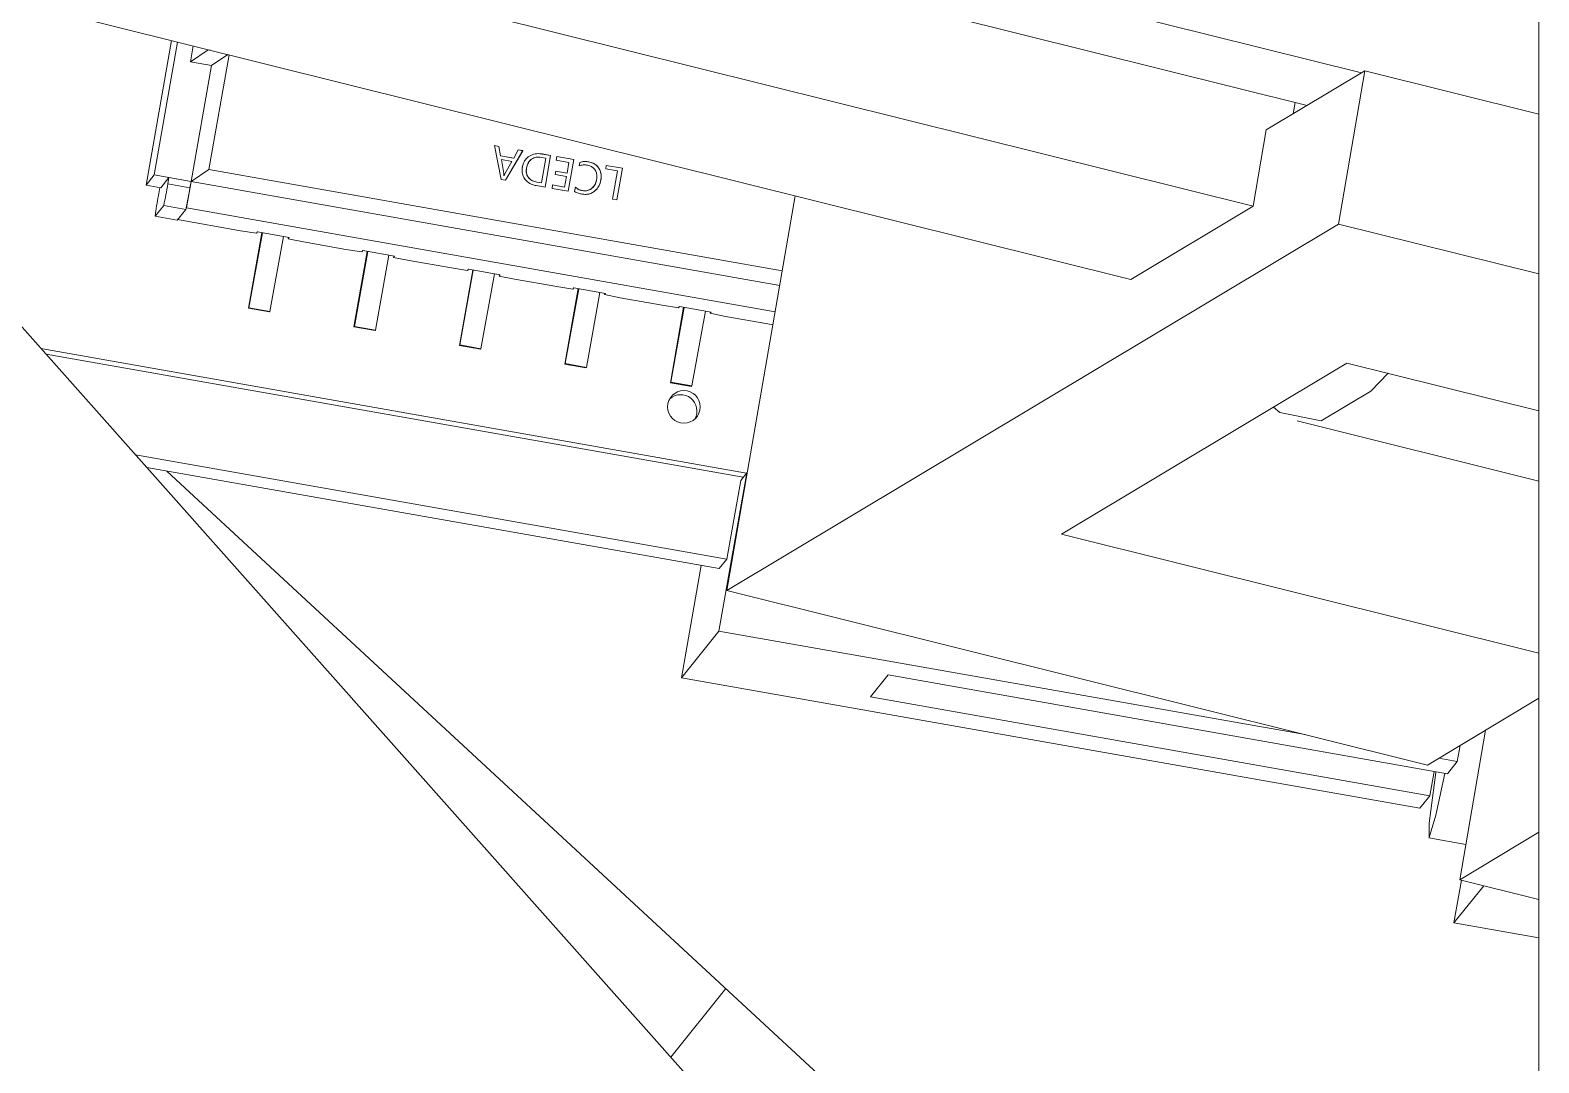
# Model space of a CAD drawing. Header units: millimetres. Extents: x 0 to 1189, y 0 to 841.
# Drawn here: x 362.658 to 365.474, y 450.861 to 452.79 of the extents above; entities that cross this region are included whole.
import ezdxf

# ---------------------------------------------------------------- set-up
doc = ezdxf.new("R2010")
doc.units = ezdxf.units.MM
doc.layers.get('0').update_dxf_attribs({"lineweight": 18})

msp = doc.modelspace()

# ---------------------------------------------------------------- linework, layer by layer
at = {"color": 7, "linetype": 'Continuous', "lineweight": 15}
for p, q in [((365.474, 386.3483), (365.474, 455.3483)), ((361.5191, 453.4989), (364.4097, 450.2462)), ((362.9574, 453.2546), (365.1428, 452.7099)), ((362.8559, 453.1938), (365.0413, 452.6491)), ((362.8858, 452.9729), (364.9406, 452.4608)), ((364.7123, 452.3239), (362.6575, 452.836)), ((362.8739, 452.5003), (362.9215, 452.7702)), ((362.9328, 452.7674), (362.889, 452.5192)), ((362.962, 452.7601), (362.9568, 452.7305)), ((362.9568, 452.7305), (362.9899, 452.7529)), ((362.9899, 452.7529), (362.99, 452.7532)), ((362.9944, 452.7521), (362.9899, 452.7529)), ((362.9568, 452.7305), (362.9962, 452.7236)), ((362.9962, 452.7236), (362.958, 452.507)), ((362.9911, 452.5293), (363.0289, 452.7435)), ((362.9962, 452.7236), (363.0266, 452.744)), ((364.9652, 452.6035), (365.1491, 452.7137)), ((365.0997, 452.4276), (365.1491, 452.7137)), ((365.1491, 452.7137), (365.474, 452.6328)), ((365.0156, 452.6337), (365.0193, 452.6546)), ((364.9406, 452.4608), (364.9652, 452.6035)), ((363.5241, 452.5741), (363.5367, 452.511)), ((363.5327, 452.5726), (363.5241, 452.5741)), ((363.5241, 452.5741), (363.5327, 452.5725)), ((363.5358, 452.555), (363.5327, 452.5726)), ((363.5327, 452.5725), (363.5327, 452.5726)), ((363.5327, 452.5725), (363.5357, 452.5549)), ((363.5357, 452.5549), (363.5358, 452.555)), ((363.5357, 452.5549), (363.5601, 452.5506)), ((363.5602, 452.5506), (363.5358, 452.555)), ((363.5372, 452.548), (363.5373, 452.548)), ((363.5372, 452.548), (363.5418, 452.5217)), ((363.5373, 452.548), (363.557, 452.5445)), ((363.5418, 452.5218), (363.5373, 452.548)), ((363.5446, 452.5096), (363.5774, 452.5647)), ((363.5773, 452.5646), (363.5446, 452.5096)), ((363.5601, 452.5506), (363.5602, 452.5506)), ((363.5687, 452.5662), (363.5602, 452.5506)), ((363.5774, 452.5647), (363.5687, 452.5662)), ((363.5687, 452.5662), (363.5773, 452.5646)), ((363.5773, 452.5646), (363.5774, 452.5647)), ((363.6118, 452.5519), (363.6202, 452.5504)), ((363.6202, 452.5504), (363.6121, 452.5043)), ((363.6132, 452.5584), (363.6131, 452.5583)), ((363.6131, 452.5583), (363.6292, 452.5555)), ((363.6292, 452.5555), (363.6132, 452.5584)), ((363.6188, 452.4965), (363.6292, 452.5555)), ((363.6292, 452.5555), (363.6188, 452.4965)), ((363.6292, 452.5555), (363.6292, 452.5555)), ((363.6408, 452.5535), (363.6396, 452.547)), ((363.6725, 452.5479), (363.6408, 452.5535)), ((363.6408, 452.5534), (363.6724, 452.5478)), ((363.6724, 452.5478), (363.662, 452.4888)), ((363.6621, 452.4888), (363.6725, 452.5479)), ((363.6724, 452.5478), (363.6725, 452.5479)), ((362.958, 452.507), (362.9911, 452.5293)), ((362.9911, 452.5293), (364.0615, 452.3401)), ((363.5418, 452.5218), (363.5418, 452.5217)), ((363.557, 452.5445), (363.5439, 452.5214)), ((363.5843, 452.5324), (363.5843, 452.5324)), ((363.5907, 452.5462), (363.5906, 452.5462)), ((363.639, 452.5263), (363.6378, 452.5198)), ((363.6378, 452.5198), (363.6587, 452.5161)), ((363.6389, 452.5263), (363.6598, 452.5226)), ((363.6599, 452.5226), (363.639, 452.5263)), ((363.6396, 452.547), (363.6634, 452.5428)), ((363.6598, 452.5226), (363.6599, 452.5226)), ((363.6634, 452.5428), (363.6599, 452.5226)), ((363.6835, 452.5428), (363.6823, 452.5363)), ((363.7003, 452.5436), (363.7004, 452.5437)), ((363.733, 452.5372), (363.7319, 452.5307)), ((363.7319, 452.5307), (363.7542, 452.5268)), ((363.7633, 452.5318), (363.733, 452.5372)), ((363.733, 452.5371), (363.7632, 452.5318)), ((363.7542, 452.5268), (363.7449, 452.4742)), ((363.7528, 452.4728), (363.7633, 452.5318)), ((363.7632, 452.5318), (363.7528, 452.4728)), ((363.7632, 452.5318), (363.7633, 452.5318)), ((362.8739, 452.5003), (362.889, 452.5192)), ((362.9014, 452.4954), (362.8739, 452.5003)), ((362.958, 452.507), (362.889, 452.5192)), ((362.897, 452.4806), (362.8996, 452.4957)), ((362.9014, 452.4954), (362.9166, 452.5143)), ((362.9166, 452.5143), (362.9145, 452.5024)), ((362.9145, 452.5024), (362.9558, 452.4951)), ((362.9579, 452.507), (362.9166, 452.5143)), ((362.9493, 452.4578), (362.958, 452.507)), ((362.9558, 452.4951), (362.9579, 452.507)), ((362.958, 452.507), (362.9579, 452.507)), ((362.958, 452.507), (364.0568, 452.3128)), ((363.5367, 452.511), (363.5446, 452.5096)), ((363.542, 452.5174), (363.542, 452.5175)), ((363.5422, 452.5174), (363.5422, 452.5174)), ((363.6022, 452.4994), (363.6188, 452.4965)), ((363.6121, 452.5043), (363.6033, 452.5059)), ((363.6033, 452.5059), (363.6033, 452.5058)), ((363.612, 452.5043), (363.6033, 452.5058)), ((363.612, 452.5043), (363.6121, 452.5043)), ((363.6329, 452.5006), (363.6318, 452.4942)), ((363.6318, 452.4942), (363.6621, 452.4888)), ((363.6553, 452.4967), (363.6329, 452.5006)), ((363.6329, 452.5006), (363.6552, 452.4966)), ((363.6552, 452.4966), (363.6553, 452.4967)), ((363.6587, 452.5161), (363.6553, 452.4967)), ((363.6753, 452.4963), (363.6739, 452.4884)), ((363.7084, 452.4964), (363.7084, 452.4964)), ((363.7229, 452.5096), (363.7229, 452.5096)), ((363.6884, 452.49), (363.6884, 452.4901)), ((363.7449, 452.4742), (363.7528, 452.4728)), ((364.0857, 452.4801), (363.9584, 451.743)), ((362.9068, 452.4621), (362.8908, 452.4422)), ((362.8908, 452.4422), (362.9321, 452.4349)), ((362.9322, 452.4349), (362.8908, 452.4422)), ((362.9068, 452.4621), (362.9481, 452.4548)), ((362.9481, 452.4548), (362.9322, 452.4349)), ((362.9328, 452.4358), (363.0499, 452.4151)), ((362.9487, 452.4571), (362.9493, 452.4578)), ((362.9493, 452.4578), (364.0483, 452.2635)), ((364.9406, 452.4608), (364.7123, 452.3239)), ((362.9322, 452.4349), (362.9321, 452.4349)), ((363.0499, 452.4151), (363.08, 452.4106)), ((363.0898, 452.4113), (363.065, 452.2702)), ((363.0658, 452.2713), (363.091, 452.4111)), ((363.08, 452.4106), (363.0818, 452.4128)), ((363.1409, 452.4023), (363.0818, 452.4128)), ((363.9584, 451.743), (365.0997, 452.4276)), ((365.0997, 452.4276), (365.474, 452.3343)), ((363.1052, 452.2643), (363.1303, 452.4042)), ((363.1391, 452.4001), (363.1396, 452.4025)), ((363.1409, 452.4023), (363.1391, 452.4001)), ((363.1391, 452.4001), (363.1681, 452.3942)), ((363.1681, 452.3942), (363.2468, 452.3803)), ((363.2468, 452.3803), (363.277, 452.3758)), ((363.2868, 452.3765), (363.2619, 452.2354)), ((363.2627, 452.2365), (363.2879, 452.3763)), ((363.277, 452.3758), (363.2787, 452.378)), ((363.3378, 452.3675), (363.2787, 452.378)), ((363.3021, 452.2295), (363.3273, 452.3694)), ((363.3361, 452.3653), (363.3365, 452.3677)), ((363.3378, 452.3675), (363.3361, 452.3653)), ((363.3361, 452.3653), (363.365, 452.3594)), ((363.365, 452.3594), (363.4438, 452.3455)), ((363.4438, 452.3455), (363.4739, 452.341)), ((363.4837, 452.3417), (363.4588, 452.2006)), ((363.4597, 452.2017), (363.4848, 452.3415)), ((363.4739, 452.341), (363.4756, 452.3431)), ((363.5347, 452.3327), (363.4756, 452.3431)), ((363.499, 452.1947), (363.5242, 452.3346)), ((363.533, 452.3305), (363.5334, 452.3329)), ((363.5347, 452.3327), (363.533, 452.3305)), ((363.533, 452.3305), (363.5619, 452.3246)), ((363.5619, 452.3246), (363.6407, 452.3107)), ((363.6407, 452.3107), (363.6708, 452.3062)), ((363.6806, 452.3069), (363.6557, 452.1658)), ((363.6566, 452.1669), (363.6817, 452.3067)), ((363.6708, 452.3062), (363.6726, 452.3083)), ((363.7317, 452.2979), (363.6726, 452.3083)), ((363.696, 452.1599), (363.7211, 452.2998)), ((363.7299, 452.2957), (363.7303, 452.2981)), ((363.7317, 452.2979), (363.7299, 452.2957)), ((363.7299, 452.2957), (363.7589, 452.2898)), ((363.065, 452.2702), (363.0658, 452.2713)), ((363.065, 452.2702), (363.1044, 452.2633)), ((363.0658, 452.2713), (363.1052, 452.2643)), ((363.7589, 452.2898), (363.8376, 452.2758)), ((363.8376, 452.2758), (363.8677, 452.2713)), ((363.8775, 452.2721), (363.8527, 452.131)), ((363.8535, 452.1321), (363.8787, 452.2719)), ((363.8677, 452.2713), (363.8695, 452.2735)), ((363.9286, 452.2631), (363.8695, 452.2735)), ((363.1044, 452.2633), (363.1052, 452.2643)), ((363.8929, 452.1251), (363.918, 452.265)), ((363.9268, 452.2609), (363.9273, 452.2633)), ((363.9286, 452.2631), (363.9268, 452.2609)), ((363.9268, 452.2609), (363.9558, 452.255)), ((363.9558, 452.255), (364.0346, 452.241)), ((364.0346, 452.241), (364.0442, 452.2396)), ((363.2619, 452.2354), (363.2627, 452.2365)), ((363.2619, 452.2354), (363.3013, 452.2285)), ((363.2627, 452.2365), (363.3021, 452.2295)), ((363.3013, 452.2285), (363.3021, 452.2295)), ((362.6777, 452.1951), (363.9949, 451.9623)), ((362.6871, 452.1846), (363.9887, 451.9546)), ((363.4588, 452.2006), (363.4597, 452.2017)), ((363.4588, 452.2006), (363.4982, 452.1937)), ((363.4597, 452.2017), (363.499, 452.1947)), ((363.4982, 452.1937), (363.499, 452.1947)), ((363.6557, 452.1658), (363.6566, 452.1669)), ((363.6557, 452.1658), (363.6951, 452.1589)), ((363.6566, 452.1669), (363.696, 452.1599)), ((363.6951, 452.1589), (363.696, 452.1599)), ((365.1158, 452.168), (364.5828, 451.8483)), ((365.474, 452.0787), (365.1158, 452.168)), ((363.8527, 452.131), (363.8535, 452.1321)), ((363.8527, 452.131), (363.8921, 452.1241)), ((363.8535, 452.1321), (363.8929, 452.1251)), ((363.8921, 452.1241), (363.8929, 452.1251)), ((365.0231, 452.06), (365.474, 451.9476)), ((362.8541, 451.9966), (363.9581, 451.8015)), ((363.944, 451.7841), (362.8752, 451.973)), ((364.8348, 450.1858), (362.9127, 451.9663)), ((363.9432, 451.6675), (363.9953, 451.9628)), ((363.984, 451.9487), (363.9953, 451.9628)), ((363.9953, 451.9628), (363.9963, 451.9626)), ((363.9581, 451.8015), (363.984, 451.9487)), ((364.5828, 451.8483), (365.474, 451.6261)), ((363.9102, 451.79), (363.8732, 451.5802)), ((363.9581, 451.8015), (363.944, 451.7841)), ((363.9584, 451.743), (365.266, 451.4171)), ((363.8732, 451.5802), (363.9432, 451.6675)), ((363.9432, 451.6675), (365.0375, 451.4741)), ((363.8732, 451.5802), (365.2516, 451.3365)), ((364.2591, 451.5854), (364.2264, 451.5446)), ((365.3032, 451.4008), (364.2591, 451.5854)), ((364.2264, 451.5446), (365.2705, 451.36)), ((365.266, 451.4171), (365.474, 451.5419)), ((365.3265, 451.2031), (365.3747, 451.4823)), ((365.3217, 451.4238), (365.327, 451.4537)), ((365.2873, 451.4299), (365.3217, 451.4238)), ((365.3032, 451.4008), (365.3217, 451.4238)), ((365.2785, 451.4052), (365.2705, 451.36)), ((365.2516, 451.3365), (365.2705, 451.36)), ((365.2687, 451.2813), (365.3379, 451.2691)), ((365.474, 451.2916), (365.3265, 451.2031)), ((365.3154, 451.1222), (365.3295, 451.2023)), ((365.3265, 451.2031), (365.474, 451.1663)), ((365.3713, 451.1919), (365.3154, 451.1222)), ((365.3154, 451.1222), (365.474, 451.0942)), ((363.9562, 450.9997), (363.8537, 450.8719))]:
    msp.add_line(p, q, dxfattribs=at)
for points in [[(364.9787, 452.0858), (364.9905, 452.0757), (365.0679, 452.0603), (365.1601, 452.1156), (365.1928, 452.1488)], [(365.2817, 451.4046), (365.2816, 451.4035), (365.2693, 451.3087), (365.2693, 451.2817), (365.2815, 451.3238), (365.2987, 451.4016)]]:
    msp.add_lwpolyline(points, dxfattribs=at)
msp.add_circle((363.878, 452.0861), 0.0305, dxfattribs=at)
for centre, radius, start, end in [((362.1875, 452.6207), 0.7366, 347.5661, 350.7615), ((361.6895, 452.7126), 1.2849, 348.5275, 350.2549), ((363.4888, 452.3659), 0.6029, 169.0325, 172.7303), ((362.935, 452.4594), 0.0139, 340.5689, 350.2086), ((363.8718, 452.0784), 0.0305, 330.6798, 131.8148)]:
    msp.add_arc(centre, radius, start, end, dxfattribs=at)
for points, knots in [([(363.5763, 452.5336), (363.5766, 452.5349), (363.5776, 452.5396), (363.5794, 452.5451), (363.5823, 452.5477), (363.5826, 452.5479)], [0, 0, 0, 0, 0.00402097, 0.01480119, 0.01591029, 0.01591029, 0.01591029, 0.01591029]), ([(363.6132, 452.5584), (363.6119, 452.5586), (363.6067, 452.5593), (363.5974, 452.5587), (363.5872, 452.5537), (363.5803, 452.546), (363.5774, 452.5389), (363.5766, 452.5348), (363.5764, 452.5336)], [0, 0, 0, 0, 0.00401308, 0.01579898, 0.02734416, 0.03722959, 0.04632488, 0.04987674, 0.04987674, 0.04987674, 0.04987674]), ([(363.5843, 452.5324), (363.5846, 452.5337), (363.5854, 452.5377), (363.588, 452.5435), (363.593, 452.5488), (363.5991, 452.5518), (363.6056, 452.5527), (363.6098, 452.5522), (363.6118, 452.5519)], [0, 0, 0, 0, 0.00401081, 0.01211304, 0.01881427, 0.02552235, 0.03209091, 0.03824515, 0.03824515, 0.03824515, 0.03824515]), ([(363.5843, 452.5324), (363.5845, 452.5337), (363.5854, 452.5376), (363.5879, 452.5435), (363.5929, 452.5488), (363.599, 452.5518), (363.6055, 452.5527), (363.6097, 452.5521), (363.6118, 452.5519)], [0, 0, 0, 0, 0.00401097, 0.01211317, 0.01881413, 0.0255222, 0.03209111, 0.03824497, 0.03824497, 0.03824497, 0.03824497]), ([(363.542, 452.5174), (363.542, 452.5182), (363.542, 452.5196), (363.5419, 452.521), (363.5418, 452.5218)], [0, 0, 0, 0, 0.002158003, 0.004322041, 0.004322041, 0.004322041, 0.004322041]), ([(363.5418, 452.5217), (363.5418, 452.5214), (363.5419, 452.5206), (363.542, 452.5196), (363.542, 452.5185), (363.542, 452.5178), (363.542, 452.5174)], [0, 0, 0, 0, 0.001079173, 0.002153201, 0.003238084, 0.00432298, 0.00432298, 0.00432298, 0.00432298]), ([(363.5439, 452.5214), (363.5435, 452.5208), (363.5429, 452.5195), (363.5424, 452.5181), (363.5422, 452.5174)], [0, 0, 0, 0, 0.002164998, 0.004338032, 0.004338032, 0.004338032, 0.004338032]), ([(363.5764, 452.5336), (363.5762, 452.5323), (363.5756, 452.5283), (363.576, 452.5209), (363.5797, 452.5127), (363.5862, 452.5057), (363.594, 452.5012), (363.5997, 452.4999), (363.6022, 452.4994)], [0, 0, 0, 0, 0.00401122, 0.01209983, 0.02192947, 0.03043823, 0.04063589, 0.04814622, 0.04814622, 0.04814622, 0.04814622]), ([(363.6033, 452.5058), (363.602, 452.5061), (363.598, 452.5069), (363.5923, 452.5096), (363.587, 452.5146), (363.5839, 452.5211), (363.5835, 452.5273), (363.5841, 452.5311), (363.5843, 452.5324)], [0, 0, 0, 0, 0.00401401, 0.01213002, 0.01880863, 0.02553002, 0.03320886, 0.0370883, 0.0370883, 0.0370883, 0.0370883]), ([(363.6033, 452.5059), (363.602, 452.5061), (363.5981, 452.507), (363.5923, 452.5097), (363.587, 452.5146), (363.584, 452.5211), (363.5836, 452.5273), (363.5841, 452.5311), (363.5843, 452.5324)], [0, 0, 0, 0, 0.00401433, 0.01213001, 0.0188089, 0.02553008, 0.03320895, 0.03708851, 0.03708851, 0.03708851, 0.03708851]), ([(363.6823, 452.5363), (363.6836, 452.5367), (363.6861, 452.5375), (363.6901, 452.538), (363.6942, 452.538), (363.6968, 452.5376), (363.6982, 452.5374)], [0, 0, 0, 0, 0.00401048, 0.00802126, 0.01200977, 0.01605631, 0.01605631, 0.01605631, 0.01605631]), ([(363.6834, 452.5427), (363.6847, 452.5431), (363.6877, 452.544), (363.6934, 452.5446), (363.6978, 452.544), (363.7003, 452.5436)], [0, 0, 0, 0, 0.00400984, 0.00931112, 0.01713772, 0.01713772, 0.01713772, 0.01713772]), ([(363.7004, 452.5437), (363.6991, 452.5439), (363.6959, 452.5444), (363.6901, 452.5445), (363.6859, 452.5434), (363.6835, 452.5428)], [0, 0, 0, 0, 0.00400445, 0.00961487, 0.01712621, 0.01712621, 0.01712621, 0.01712621]), ([(363.6982, 452.5374), (363.6995, 452.5371), (363.703, 452.5363), (363.7083, 452.5334), (363.7128, 452.5282), (363.7155, 452.5213), (363.7156, 452.5152), (363.7151, 452.5114), (363.7149, 452.5106)], [0, 0, 0, 0, 0.00401726, 0.0109898, 0.01774103, 0.02425933, 0.03296288, 0.03564364, 0.03564364, 0.03564364, 0.03564364]), ([(363.7003, 452.5436), (363.7017, 452.5434), (363.7056, 452.5426), (363.7124, 452.5396), (363.7188, 452.5334), (363.7228, 452.5252), (363.7239, 452.5171), (363.7232, 452.5119), (363.7229, 452.5096)], [0, 0, 0, 0, 0.00401104, 0.0121099, 0.02184975, 0.03021638, 0.0390055, 0.04601644, 0.04601644, 0.04601644, 0.04601644]), ([(363.7229, 452.5096), (363.7231, 452.511), (363.7239, 452.516), (363.7233, 452.5242), (363.7191, 452.5331), (363.7128, 452.5393), (363.7061, 452.5425), (363.7019, 452.5434), (363.7004, 452.5437)], [0, 0, 0, 0, 0.00401689, 0.01531311, 0.02419025, 0.03307276, 0.04139791, 0.04602176, 0.04602176, 0.04602176, 0.04602176]), ([(363.6752, 452.4963), (363.6763, 452.4954), (363.6784, 452.4938), (363.6827, 452.4914), (363.6862, 452.4906), (363.6884, 452.49)], [0, 0, 0, 0, 0.00401266, 0.00802816, 0.01474255, 0.01474255, 0.01474255, 0.01474255]), ([(363.6884, 452.4901), (363.6871, 452.4904), (363.6845, 452.4909), (363.6799, 452.4928), (363.6771, 452.495), (363.6753, 452.4963)], [0, 0, 0, 0, 0.00400854, 0.00802508, 0.01473942, 0.01473942, 0.01473942, 0.01473942]), ([(363.7146, 452.4927), (363.7129, 452.4908), (363.709, 452.4865), (363.7003, 452.4832), (363.6927, 452.4827), (363.6884, 452.4834), (363.6873, 452.4835)], [0, 0, 0, 0, 0.00754691, 0.01729818, 0.02685423, 0.03024227, 0.03024227, 0.03024227, 0.03024227]), ([(363.6874, 452.4836), (363.6887, 452.4834), (363.6934, 452.4827), (363.7017, 452.4835), (363.7109, 452.488), (363.7178, 452.4952), (363.7215, 452.5028), (363.7225, 452.5078), (363.7229, 452.5096)], [0, 0, 0, 0, 0.00401297, 0.0143604, 0.02443764, 0.0342143, 0.04381432, 0.04951142, 0.04951142, 0.04951142, 0.04951142]), ([(363.7149, 452.5106), (363.7147, 452.5093), (363.7138, 452.5053), (363.7112, 452.4993), (363.706, 452.4936), (363.6994, 452.4902), (363.6933, 452.4894), (363.6897, 452.4899), (363.6884, 452.4901)], [0, 0, 0, 0, 0.0040116, 0.01211207, 0.01945483, 0.02680826, 0.03390658, 0.0376887, 0.0376887, 0.0376887, 0.0376887]), ([(363.6884, 452.49), (363.6897, 452.4899), (363.6936, 452.4893), (363.7, 452.4903), (363.7065, 452.494), (363.7117, 452.5), (363.714, 452.506), (363.7147, 452.5097), (363.7149, 452.5105)], [0, 0, 0, 0, 0.00401589, 0.01176241, 0.01895576, 0.02616152, 0.03531641, 0.0376872, 0.0376872, 0.0376872, 0.0376872]), ([(363.7229, 452.5096), (363.7226, 452.5083), (363.7217, 452.5034), (363.7193, 452.4991), (363.7176, 452.4959)], [0, 0, 0, 0, 0.00399853, 0.014775, 0.014775, 0.014775, 0.014775]), ([(363.6739, 452.4884), (363.675, 452.4877), (363.6773, 452.4864), (363.6819, 452.4847), (363.6853, 452.484), (363.6874, 452.4836)], [0, 0, 0, 0, 0.00401074, 0.00801926, 0.01440638, 0.01440638, 0.01440638, 0.01440638])]:
    msp.add_open_spline(points, degree=3, knots=knots, dxfattribs=at)

doc.saveas('drawing.dxf')
